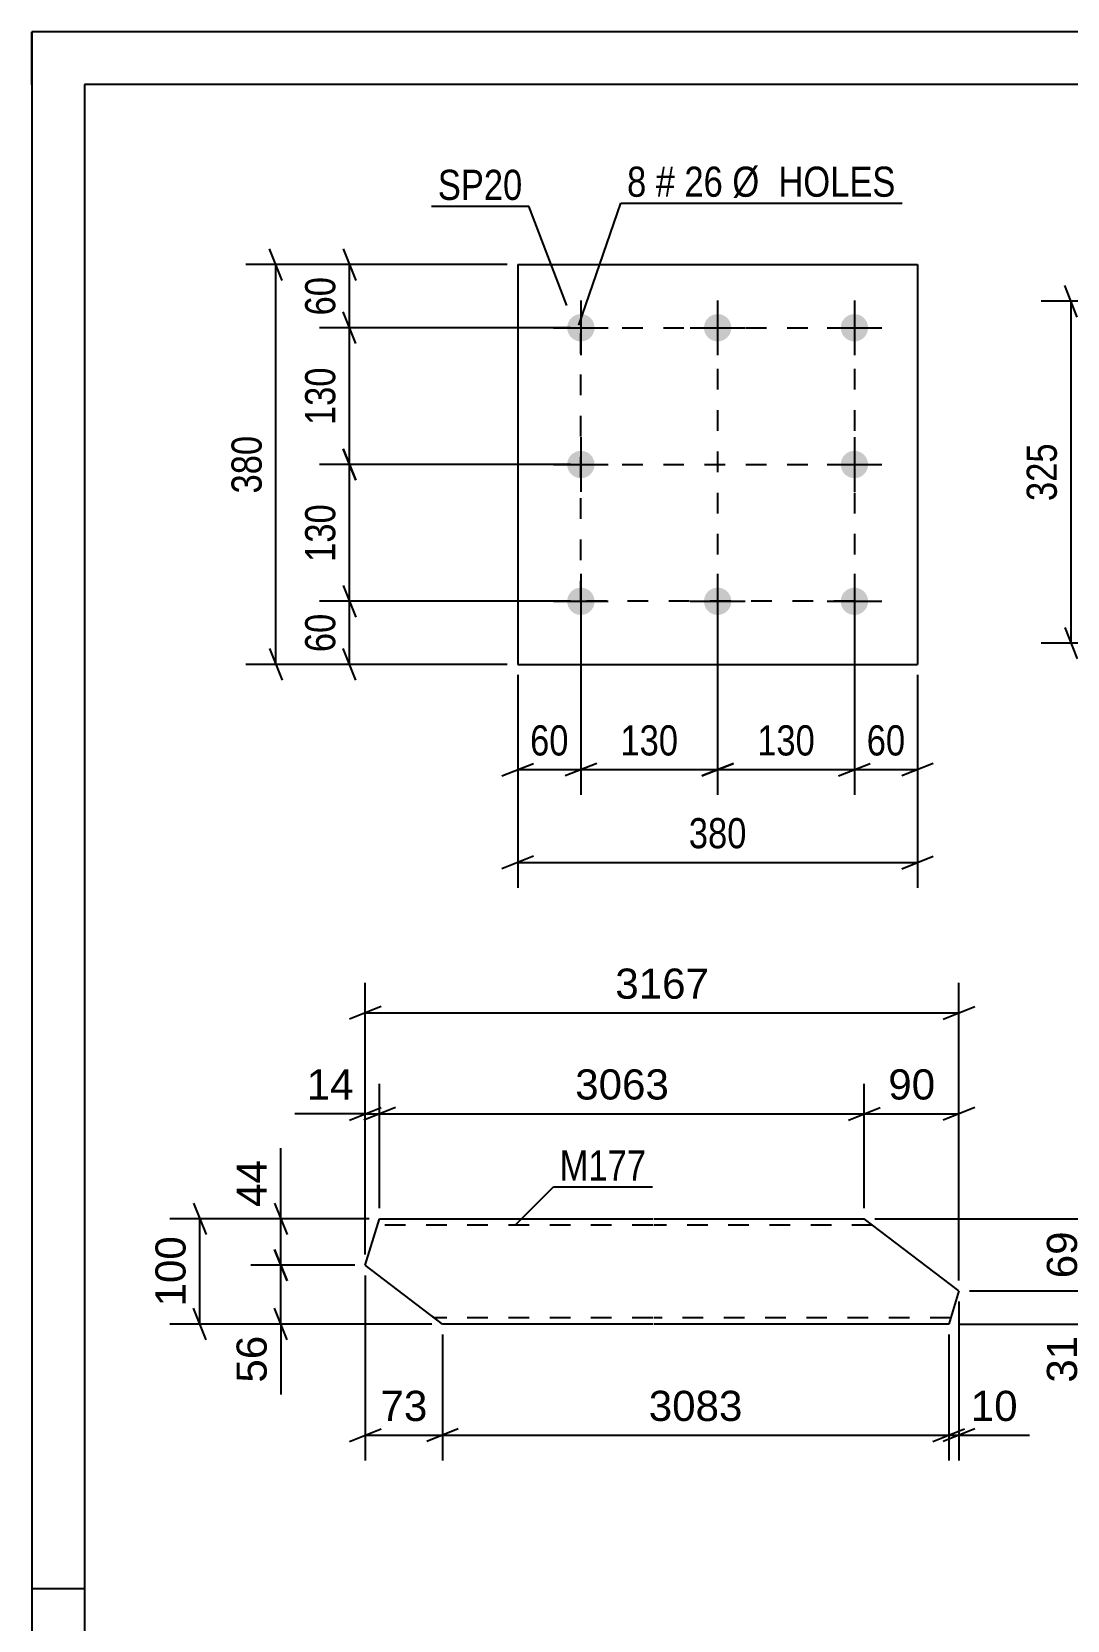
# Model space of a CAD drawing. Header units: millimetres. Extents: x 0 to 420, y 0 to 297.
# Drawn here: x 0 to 98.4, y 146 to 297 of the extents above; entities that cross this region are included whole.
import ezdxf

# ---------------------------------------------------------------- set-up
doc = ezdxf.new("R2010")
doc.units = ezdxf.units.MM
doc.linetypes.add('DXK_LINE_DOT2', pattern=[3.9198, 1.9599, -1.9599])
doc.styles.add('Arial', font='ARIAL.TTF', dxfattribs={"height": 0.2})
doc.styles.add('Arial Narrow', font='ARIALN.TTF', dxfattribs={"height": 0.2})

# ---------------------------------------------------------------- blocks, each defined once
blk = doc.blocks.new('Unknown-203763415-1135')
at = {"color": 5, "linetype": 'Continuous'}
for p, q in [((420, 297), (0, 297)), ((0, 297), (0, 0)), ((0, 292), (0, 297)), ((415, 292), (5, 292)), ((5, 292), (5, 5)), ((5, 149), (0, 149))]:
    blk.add_line(p, q, dxfattribs=at)
blk = doc.blocks.new('Part-203763415-10877 - 10876')
at = {"color": 2, "linetype": 'Continuous'}
for p, q in [((31.7, 179.78), (33.07, 184.18)), ((33.07, 184.18), (59.04, 184.18)), ((59.14, 184.18), (79.14, 184.18)), ((88.14, 177.33), (79.14, 184.18)), ((39.04, 174.18), (31.7, 179.78)), ((88.14, 177.33), (87.16, 174.18)), ((59.04, 174.18), (39.04, 174.18)), ((87.16, 174.18), (59.14, 174.18))]:
    blk.add_line(p, q, dxfattribs=at)
at = {"color": 7, "linetype": 'DXK_LINE_DOT2'}
for p, q in [((59.04, 183.58), (32.89, 183.58)), ((79.93, 183.58), (59.14, 183.58)), ((39.04, 174.18), (38.03, 174.96)), ((59.04, 174.78), (38.26, 174.78)), ((87.35, 174.78), (59.14, 174.78))]:
    blk.add_line(p, q, dxfattribs=at)
blk = doc.blocks.new('Part-203763415-9352 - 9351')
at = {"color": 2, "linetype": 'Continuous'}
for p, q in [((46.2, 274.87), (46.2, 236.87)), ((46.2, 274.87), (84.2, 274.87)), ((84.2, 274.87), (84.2, 236.87)), ((46.2, 236.87), (84.2, 236.87))]:
    blk.add_line(p, q, dxfattribs=at)
blk = doc.blocks.new('Bolt-203763415-9353 - 9351')
at = {"linetype": 'Continuous'}
for points in [[(52.2, 270.17, -1), (52.2, 267.57, -1)], [(65.2, 270.17, -1), (65.2, 267.57, -1)], [(78.2, 270.17, -1), (78.2, 267.57, -1)], [(52.2, 257.17, -1), (52.2, 254.57, -1)], [(78.2, 257.17, -1), (78.2, 254.57, -1)], [(52.2, 244.17, -1), (52.2, 241.57, -1)], [(65.2, 244.17, -1), (65.2, 241.57, -1)], [(78.2, 244.17, -1), (78.2, 241.57, -1)]]:
    blk.add_hatch(color=1, dxfattribs=at).paths.add_polyline_path(points)
at = {"color": 1, "linetype": 'Continuous'}
for p, q in [((52.2, 271.47), (52.2, 266.27)), ((65.2, 271.47), (65.2, 266.27)), ((78.2, 271.47), (78.2, 266.27)), ((49.6, 268.87), (54.8, 268.87)), ((62.6, 268.87), (67.8, 268.87)), ((75.6, 268.87), (80.8, 268.87)), ((52.2, 258.47), (52.2, 253.27)), ((78.2, 258.47), (78.2, 253.27)), ((49.6, 255.87), (54.8, 255.87)), ((75.6, 255.87), (80.8, 255.87)), ((52.2, 245.47), (52.2, 240.27)), ((65.2, 245.47), (65.2, 240.27)), ((78.2, 245.47), (78.2, 240.27)), ((49.6, 242.87), (54.8, 242.87)), ((62.6, 242.87), (67.8, 242.87)), ((75.6, 242.87), (80.8, 242.87))]:
    blk.add_line(p, q, dxfattribs=at)
blk = doc.blocks.new('Rectangle-203763415-10604 - 9351')
at = {"color": 1, "linetype": 'DXK_LINE_DOT2'}
blk.add_lwpolyline([(52.2, 268.87), (78.2, 268.87), (78.2, 242.87), (52.2, 242.87), (52.2, 268.87)], close=True, dxfattribs=at)
blk = doc.blocks.new('Line-203763415-10614 - 9351')
at = {"color": 1, "linetype": 'DXK_LINE_DOT2'}
blk.add_line((65.2, 268.87), (65.2, 242.87), dxfattribs=at)
blk = doc.blocks.new('Line-203763415-10621 - 9351')
at = {"color": 1, "linetype": 'DXK_LINE_DOT2'}
blk.add_line((52.2, 255.87), (78.2, 255.87), dxfattribs=at)
blk = doc.blocks.new('StraightDimension-203763415-9529 - 9288')
at = {"color": 7, "linetype": 'Continuous'}
for p, q in [((99.39, 269.89), (98.19, 272.89)), ((120.79, 271.39), (95.94, 271.39)), ((98.79, 238.89), (98.79, 271.39)), ((98.19, 240.39), (99.39, 237.39)), ((120.79, 238.89), (95.94, 238.89))]:
    blk.add_line(p, q, dxfattribs=at)
at = {"color": 0}
blk.add_wipeout([(98.04, 258.48), (93.84, 258.48), (93.84, 251.8), (98.04, 251.8)], dxfattribs=at)
at = {"color": 3, "style": 'Arial Narrow'}
blk.add_text('325', height=2.863, rotation=90.0002, dxfattribs=at).set_placement((97.44, 252.4))
blk = doc.blocks.new('StraightDimension-203763415-10926 - 10876')
at = {"color": 7, "linetype": 'Continuous'}
for p, q in [((33.07, 185.18), (33.07, 197.02)), ((79.14, 185.18), (79.14, 197.02)), ((34.57, 194.77), (31.57, 193.57)), ((77.64, 193.57), (80.64, 194.77)), ((33.07, 194.17), (79.14, 194.17))]:
    blk.add_line(p, q, dxfattribs=at)
at = {"color": 0}
blk.add_wipeout([(61.16, 194.92), (61.16, 199.12), (51.06, 199.12), (51.06, 194.92)], dxfattribs=at)
at = {"color": 3, "style": 'Arial'}
blk.add_text('3063', height=2.865, dxfattribs=at).set_placement((51.66, 195.52))
blk = doc.blocks.new('StraightDimension-203763415-10894 - 10876')
at = {"color": 7, "linetype": 'Continuous'}
for p, q in [((31.7, 180.78), (31.7, 206.6)), ((88.14, 178.33), (88.14, 206.6)), ((33.2, 204.35), (30.2, 203.15)), ((86.64, 203.15), (89.64, 204.35)), ((31.7, 203.75), (88.14, 203.75))]:
    blk.add_line(p, q, dxfattribs=at)
at = {"color": 0}
blk.add_wipeout([(64.97, 204.5), (64.97, 208.7), (54.87, 208.7), (54.87, 204.5)], dxfattribs=at)
at = {"color": 3, "style": 'Arial'}
blk.add_text('3167', height=2.865, dxfattribs=at).set_placement((55.47, 205.1))
blk = doc.blocks.new('StraightDimension-203763415-10925 - 10876')
at = {"color": 7, "linetype": 'Continuous'}
for p, q in [((79.14, 185.18), (79.14, 197.02)), ((88.14, 178.33), (88.14, 197.02)), ((77.64, 193.57), (80.64, 194.77)), ((89.64, 194.77), (86.64, 193.57)), ((79.14, 194.17), (88.14, 194.17))]:
    blk.add_line(p, q, dxfattribs=at)
at = {"color": 0}
blk.add_wipeout([(86.47, 194.92), (86.47, 199.12), (80.82, 199.12), (80.82, 194.92)], dxfattribs=at)
at = {"color": 3, "style": 'Arial'}
blk.add_text('90', height=2.865, dxfattribs=at).set_placement((81.42, 195.52))
blk = doc.blocks.new('StraightDimension-203763415-10927 - 10876')
at = {"color": 7, "linetype": 'Continuous'}
for p, q in [((31.7, 180.78), (31.7, 197.02)), ((33.07, 185.18), (33.07, 197.02)), ((30.2, 193.57), (33.2, 194.77)), ((34.57, 194.77), (31.57, 193.57)), ((31.7, 194.17), (33.07, 194.17))]:
    blk.add_line(p, q, dxfattribs=at)
at = {"color": 0}
blk.add_wipeout([(31.18, 194.92), (31.18, 199.12), (25.53, 199.12), (25.53, 194.92)], dxfattribs=at)
at = {"color": 7, "linetype": 'Continuous'}
blk.add_line((31.7, 194.17), (25, 194.17), dxfattribs=at)
blk.add_line((31.7, 194.17), (25, 194.17), dxfattribs=at)
at = {"color": 3, "style": 'Arial'}
blk.add_text('14', height=2.865, dxfattribs=at).set_placement((26.13, 195.52))
blk = doc.blocks.new('StraightDimension-203763415-11002 - 10876')
at = {"color": 7, "linetype": 'Continuous'}
for p, q in [((88.14, 176.33), (88.14, 161.22)), ((87.16, 173.18), (87.16, 161.22)), ((85.66, 163.02), (88.66, 164.22)), ((89.64, 164.22), (86.64, 163.02)), ((87.16, 163.62), (88.14, 163.62))]:
    blk.add_line(p, q, dxfattribs=at)
at = {"color": 0}
blk.add_wipeout([(94.31, 164.37), (94.31, 168.57), (88.66, 168.57), (88.66, 164.37)], dxfattribs=at)
at = {"color": 7, "linetype": 'Continuous'}
blk.add_line((88.14, 163.62), (94.84, 163.62), dxfattribs=at)
blk.add_line((88.14, 163.62), (94.84, 163.62), dxfattribs=at)
at = {"color": 3, "style": 'Arial'}
blk.add_text('10', height=2.865, dxfattribs=at).set_placement((89.26, 164.97))
blk = doc.blocks.new('StraightDimension-203763415-11003 - 10876')
at = {"color": 7, "linetype": 'Continuous'}
for p, q in [((39.04, 173.18), (39.04, 161.22)), ((87.16, 173.18), (87.16, 161.22)), ((40.54, 164.22), (37.54, 163.02)), ((39.04, 163.62), (87.16, 163.62)), ((85.66, 163.02), (88.66, 164.22))]:
    blk.add_line(p, q, dxfattribs=at)
at = {"color": 0}
blk.add_wipeout([(68.15, 164.37), (68.15, 168.57), (58.05, 168.57), (58.05, 164.37)], dxfattribs=at)
at = {"color": 3, "style": 'Arial'}
blk.add_text('3083', height=2.865, dxfattribs=at).set_placement((58.65, 164.97))
blk = doc.blocks.new('StraightDimension-203763415-11004 - 10876')
at = {"color": 7, "linetype": 'Continuous'}
for p, q in [((31.7, 178.78), (31.7, 161.22)), ((39.04, 173.18), (39.04, 161.22)), ((30.2, 163.02), (33.2, 164.22)), ((31.7, 163.62), (39.04, 163.62)), ((40.54, 164.22), (37.54, 163.02))]:
    blk.add_line(p, q, dxfattribs=at)
at = {"color": 0}
blk.add_wipeout([(38.2, 164.37), (38.2, 168.57), (32.55, 168.57), (32.55, 164.37)], dxfattribs=at)
at = {"color": 3, "style": 'Arial'}
blk.add_text('73', height=2.865, dxfattribs=at).set_placement((33.15, 164.97))
blk = doc.blocks.new('StraightDimension-203763415-11079 - 10876')
at = {"color": 7, "linetype": 'Continuous'}
for p, q in [((23.08, 185.68), (24.28, 182.68)), ((32.07, 184.18), (20.83, 184.18)), ((23.68, 179.78), (23.68, 184.18)), ((24.28, 178.28), (23.08, 181.28)), ((30.7, 179.78), (20.83, 179.78))]:
    blk.add_line(p, q, dxfattribs=at)
at = {"color": 0}
blk.add_wipeout([(22.93, 190.35), (18.73, 190.35), (18.73, 184.71), (22.93, 184.71)], dxfattribs=at)
at = {"color": 7, "linetype": 'Continuous'}
blk.add_line((23.68, 184.18), (23.68, 190.88), dxfattribs=at)
blk.add_line((23.68, 184.18), (23.68, 190.88), dxfattribs=at)
at = {"color": 3, "style": 'Arial'}
blk.add_text('44', height=2.865, rotation=90.0002, dxfattribs=at).set_placement((22.33, 185.31))
blk = doc.blocks.new('StraightDimension-203763415-11080 - 10876')
at = {"color": 7, "linetype": 'Continuous'}
for p, q in [((23.08, 181.28), (24.28, 178.28)), ((30.7, 179.78), (20.83, 179.78)), ((23.68, 174.18), (23.68, 179.78)), ((24.28, 172.68), (23.08, 175.68)), ((38.04, 174.18), (20.83, 174.18))]:
    blk.add_line(p, q, dxfattribs=at)
at = {"color": 0}
blk.add_wipeout([(22.93, 173.66), (18.73, 173.66), (18.73, 168.01), (22.93, 168.01)], dxfattribs=at)
at = {"color": 7, "linetype": 'Continuous'}
blk.add_line((23.68, 174.18), (23.68, 167.48), dxfattribs=at)
blk.add_line((23.68, 174.18), (23.68, 167.48), dxfattribs=at)
at = {"color": 3, "style": 'Arial'}
blk.add_text('56', height=2.865, rotation=90.0002, dxfattribs=at).set_placement((22.33, 168.61))
blk = doc.blocks.new('StraightDimension-203763415-11128 - 10876')
at = {"color": 7, "linetype": 'Continuous'}
for p, q in [((15.37, 185.68), (16.57, 182.68)), ((32.07, 184.18), (13.12, 184.18)), ((15.97, 174.18), (15.97, 184.18)), ((16.57, 172.68), (15.37, 175.68)), ((38.04, 174.18), (13.12, 174.18))]:
    blk.add_line(p, q, dxfattribs=at)
at = {"color": 0}
blk.add_wipeout([(15.22, 183.12), (11.02, 183.12), (11.02, 175.25), (15.22, 175.25)], dxfattribs=at)
at = {"color": 3, "style": 'Arial'}
blk.add_text('100', height=2.865, rotation=90.0002, dxfattribs=at).set_placement((14.62, 175.85))
blk = doc.blocks.new('StraightDimension-203763415-11160 - 10876')
at = {"color": 7, "linetype": 'Continuous'}
for p, q in [((100.11, 185.68), (101.31, 182.68)), ((80.14, 184.18), (103.11, 184.18)), ((100.71, 177.33), (100.71, 184.18)), ((101.31, 175.83), (100.11, 178.83)), ((89.14, 177.33), (103.11, 177.33))]:
    blk.add_line(p, q, dxfattribs=at)
at = {"color": 0}
blk.add_wipeout([(99.96, 183.58), (95.76, 183.58), (95.76, 177.93), (99.96, 177.93)], dxfattribs=at)
at = {"color": 3, "style": 'Arial'}
blk.add_text('69', height=2.865, rotation=90.0002, dxfattribs=at).set_placement((99.36, 178.53))
blk = doc.blocks.new('StraightDimension-203763415-11161 - 10876')
at = {"color": 7, "linetype": 'Continuous'}
for p, q in [((100.11, 178.83), (101.31, 175.83)), ((89.14, 177.33), (103.11, 177.33)), ((100.71, 174.18), (100.71, 177.33)), ((101.31, 172.68), (100.11, 175.68)), ((88.16, 174.18), (103.11, 174.18))]:
    blk.add_line(p, q, dxfattribs=at)
at = {"color": 0}
blk.add_wipeout([(99.96, 173.66), (95.76, 173.66), (95.76, 168.01), (99.96, 168.01)], dxfattribs=at)
at = {"color": 7, "linetype": 'Continuous'}
blk.add_line((100.71, 174.18), (100.71, 167.48), dxfattribs=at)
blk.add_line((100.71, 174.18), (100.71, 167.48), dxfattribs=at)
at = {"color": 3, "style": 'Arial'}
blk.add_text('31', height=2.865, rotation=90.0002, dxfattribs=at).set_placement((99.36, 168.61))
blk = doc.blocks.new('StraightDimension-203763415-9603 - 9351')
at = {"color": 7, "linetype": 'Continuous'}
for p, q in [((30.8, 254.37), (29.6, 257.37)), ((51.2, 255.87), (27.35, 255.87)), ((30.2, 242.87), (30.2, 255.87)), ((29.6, 244.37), (30.8, 241.37)), ((51.2, 242.87), (27.35, 242.87))]:
    blk.add_line(p, q, dxfattribs=at)
at = {"color": 0}
blk.add_wipeout([(29.45, 252.71), (25.25, 252.71), (25.25, 246.02), (29.45, 246.02)], dxfattribs=at)
at = {"color": 3, "style": 'Arial Narrow'}
blk.add_text('130', height=2.863, rotation=90.0002, dxfattribs=at).set_placement((28.85, 246.62))
blk = doc.blocks.new('StraightDimension-203763415-9623 - 9351')
at = {"color": 7, "linetype": 'Continuous'}
for p, q in [((52.2, 241.87), (52.2, 224.47)), ((65.2, 241.87), (65.2, 224.47)), ((53.7, 227.47), (50.7, 226.27)), ((52.2, 226.87), (65.2, 226.87)), ((63.7, 226.27), (66.7, 227.47))]:
    blk.add_line(p, q, dxfattribs=at)
at = {"color": 0}
blk.add_wipeout([(62.04, 227.62), (62.04, 231.82), (55.36, 231.82), (55.36, 227.62)], dxfattribs=at)
at = {"color": 3, "style": 'Arial Narrow'}
blk.add_text('130', height=2.863, dxfattribs=at).set_placement((55.96, 228.22))
blk = doc.blocks.new('StraightDimension-203763415-9602 - 9351')
at = {"color": 7, "linetype": 'Continuous'}
for p, q in [((30.8, 267.37), (29.6, 270.37)), ((51.2, 268.87), (27.35, 268.87)), ((30.2, 255.87), (30.2, 268.87)), ((29.6, 257.37), (30.8, 254.37)), ((51.2, 255.87), (27.35, 255.87))]:
    blk.add_line(p, q, dxfattribs=at)
at = {"color": 0}
blk.add_wipeout([(29.45, 265.71), (25.25, 265.71), (25.25, 259.02), (29.45, 259.02)], dxfattribs=at)
at = {"color": 3, "style": 'Arial Narrow'}
blk.add_text('130', height=2.863, rotation=90.0002, dxfattribs=at).set_placement((28.85, 259.62))
blk = doc.blocks.new('StraightDimension-203763415-9601 - 9351')
at = {"color": 7, "linetype": 'Continuous'}
for p, q in [((29.6, 276.37), (30.8, 273.37)), ((45.2, 274.87), (27.35, 274.87)), ((30.2, 268.87), (30.2, 274.87)), ((30.8, 267.37), (29.6, 270.37)), ((51.2, 268.87), (27.35, 268.87))]:
    blk.add_line(p, q, dxfattribs=at)
at = {"color": 0}
blk.add_wipeout([(29.45, 274.29), (25.25, 274.29), (25.25, 269.44), (29.45, 269.44)], dxfattribs=at)
at = {"color": 3, "style": 'Arial Narrow'}
blk.add_text('60', height=2.863, rotation=90.0002, dxfattribs=at).set_placement((28.85, 270.04))
blk = doc.blocks.new('StraightDimension-203763415-9604 - 9351')
at = {"color": 7, "linetype": 'Continuous'}
for p, q in [((29.6, 244.37), (30.8, 241.37)), ((51.2, 242.87), (27.35, 242.87)), ((30.2, 236.87), (30.2, 242.87)), ((30.8, 235.37), (29.6, 238.37)), ((45.2, 236.87), (27.35, 236.87))]:
    blk.add_line(p, q, dxfattribs=at)
at = {"color": 0}
blk.add_wipeout([(29.45, 242.29), (25.25, 242.29), (25.25, 237.44), (29.45, 237.44)], dxfattribs=at)
at = {"color": 3, "style": 'Arial Narrow'}
blk.add_text('60', height=2.863, rotation=90.0002, dxfattribs=at).set_placement((28.85, 238.04))
blk = doc.blocks.new('StraightDimension-203763415-9617 - 9351')
at = {"color": 7, "linetype": 'Continuous'}
for p, q in [((23.8, 273.37), (22.6, 276.37)), ((45.2, 274.87), (20.35, 274.87)), ((23.2, 236.87), (23.2, 274.87)), ((22.6, 238.37), (23.8, 235.37)), ((45.2, 236.87), (20.35, 236.87))]:
    blk.add_line(p, q, dxfattribs=at)
at = {"color": 0}
blk.add_wipeout([(22.45, 259.21), (18.25, 259.21), (18.25, 252.52), (22.45, 252.52)], dxfattribs=at)
at = {"color": 3, "style": 'Arial Narrow'}
blk.add_text('380', height=2.863, rotation=90.0002, dxfattribs=at).set_placement((21.85, 253.12))
blk = doc.blocks.new('StraightDimension-203763415-9621 - 9351')
at = {"color": 7, "linetype": 'Continuous'}
for p, q in [((78.2, 241.87), (78.2, 224.47)), ((84.2, 235.87), (84.2, 224.47)), ((76.7, 226.27), (79.7, 227.47)), ((78.2, 226.87), (84.2, 226.87)), ((85.7, 227.47), (82.7, 226.27))]:
    blk.add_line(p, q, dxfattribs=at)
at = {"color": 0}
blk.add_wipeout([(83.63, 227.62), (83.63, 231.82), (78.77, 231.82), (78.77, 227.62)], dxfattribs=at)
at = {"color": 3, "style": 'Arial Narrow'}
blk.add_text('60', height=2.863, dxfattribs=at).set_placement((79.37, 228.22))
blk = doc.blocks.new('StraightDimension-203763415-9622 - 9351')
at = {"color": 7, "linetype": 'Continuous'}
for p, q in [((65.2, 241.87), (65.2, 224.47)), ((78.2, 241.87), (78.2, 224.47)), ((66.7, 227.47), (63.7, 226.27)), ((65.2, 226.87), (78.2, 226.87)), ((76.7, 226.27), (79.7, 227.47))]:
    blk.add_line(p, q, dxfattribs=at)
at = {"color": 0}
blk.add_wipeout([(75.04, 227.62), (75.04, 231.82), (68.36, 231.82), (68.36, 227.62)], dxfattribs=at)
at = {"color": 3, "style": 'Arial Narrow'}
blk.add_text('130', height=2.863, dxfattribs=at).set_placement((68.96, 228.22))
blk = doc.blocks.new('StraightDimension-203763415-9624 - 9351')
at = {"color": 7, "linetype": 'Continuous'}
for p, q in [((52.2, 241.87), (52.2, 224.47)), ((46.2, 235.87), (46.2, 224.47)), ((44.7, 226.27), (47.7, 227.47)), ((46.2, 226.87), (52.2, 226.87)), ((53.7, 227.47), (50.7, 226.27))]:
    blk.add_line(p, q, dxfattribs=at)
at = {"color": 0}
blk.add_wipeout([(51.63, 227.62), (51.63, 231.82), (46.77, 231.82), (46.77, 227.62)], dxfattribs=at)
at = {"color": 3, "style": 'Arial Narrow'}
blk.add_text('60', height=2.863, dxfattribs=at).set_placement((47.37, 228.22))
blk = doc.blocks.new('StraightDimension-203763415-9637 - 9351')
at = {"color": 7, "linetype": 'Continuous'}
for p, q in [((46.2, 235.87), (46.2, 215.65)), ((84.2, 235.87), (84.2, 215.65)), ((47.7, 218.65), (44.7, 217.45)), ((46.2, 218.05), (84.2, 218.05)), ((82.7, 217.45), (85.7, 218.65))]:
    blk.add_line(p, q, dxfattribs=at)
at = {"color": 0}
blk.add_wipeout([(68.54, 218.8), (68.54, 223), (61.86, 223), (61.86, 218.8)], dxfattribs=at)
at = {"color": 3, "style": 'Arial Narrow'}
blk.add_text('380', height=2.863, dxfattribs=at).set_placement((62.46, 219.4))
blk = doc.blocks.new('Mark-203763415-11311 - 10876')
at = {"color": 0}
blk.add_wipeout([(58.4, 187.82), (58.4, 190.82), (50.18, 190.82), (50.18, 187.82)], dxfattribs=at)
blk.add_wipeout([(58.4, 187.82), (58.4, 190.82), (50.18, 190.82), (50.18, 187.82)], dxfattribs=at)
at = {"color": 30, "linetype": 'Continuous'}
for p, q in [((46.05, 183.68), (49.58, 187.22)), ((49.58, 187.22), (59, 187.22))]:
    blk.add_line(p, q, dxfattribs=at)
at = {"color": 3, "style": 'Arial Narrow'}
blk.add_text('M177', height=2.863, dxfattribs=at).set_placement((50.18, 187.82))
blk = doc.blocks.new('Mark-203763415-10655 - 9351')
at = {"color": 0}
blk.add_wipeout([(46.64, 281.02), (46.64, 284.02), (38.6, 284.02), (38.6, 281.02)], dxfattribs=at)
blk.add_wipeout([(46.64, 281.02), (46.64, 284.02), (38.6, 284.02), (38.6, 281.02)], dxfattribs=at)
at = {"color": 30, "linetype": 'Continuous'}
for p in [(38, 280.42), (50.87, 270.97)]:
    blk.add_line(p, (47.24, 280.42), dxfattribs=at)
at = {"color": 3, "style": 'Arial Narrow'}
blk.add_text('SP20', height=2.863, dxfattribs=at).set_placement((38.6, 281.02))
blk = doc.blocks.new('Mark-203763415-10628 - 9351')
at = {"color": 0}
for points in [[(58.42, 281.32), (58.42, 284.32), (56.59, 284.32), (56.59, 281.32)], [(61.14, 281.32), (61.14, 284.32), (59.32, 284.32), (59.32, 281.32)], [(65.7, 281.32), (65.7, 284.32), (62.04, 284.32), (62.04, 281.32)], [(82.13, 281.32), (82.13, 284.32), (66.6, 284.32), (66.6, 281.32)]]:
    blk.add_wipeout(points, dxfattribs=at)
for points in [[(58.42, 281.32), (58.42, 284.32), (56.59, 284.32), (56.59, 281.32)], [(61.14, 281.32), (61.14, 284.32), (59.32, 284.32), (59.32, 281.32)], [(65.7, 281.32), (65.7, 284.32), (62.04, 284.32), (62.04, 281.32)], [(82.13, 281.32), (82.13, 284.32), (66.6, 284.32), (66.6, 281.32)]]:
    blk.add_wipeout(points, dxfattribs=at)
at = {"color": 7, "linetype": 'Continuous'}
for p, q in [((52.01, 269.1), (55.99, 280.72)), ((55.99, 280.72), (82.73, 280.72))]:
    blk.add_line(p, q, dxfattribs=at)
at = {"color": 3, "style": 'Arial Narrow'}
for s, height, p in [('8', 2.86, (56.59, 281.32)), ('#', 2.86, (59.32, 281.32)), ('26', 2.863, (62.04, 281.32)), ('Ø  HOLES', 2.863, (66.6, 281.32))]:
    blk.add_text(s, height=height, dxfattribs=at).set_placement(p)

msp = doc.modelspace()

# ---------------------------------------------------------------- block references
for name in ['Unknown-203763415-1135', 'Part-203763415-9352 - 9351', 'Bolt-203763415-9353 - 9351', 'Rectangle-203763415-10604 - 9351', 'Line-203763415-10614 - 9351', 'Line-203763415-10621 - 9351', 'Part-203763415-10877 - 10876']:
    msp.add_blockref(name, (0, 0))

# ---------------------------------------------------------------- next in the draw order: block references
for name in ['Mark-203763415-10628 - 9351', 'StraightDimension-203763415-9529 - 9288', 'StraightDimension-203763415-9603 - 9351', 'StraightDimension-203763415-9621 - 9351', 'StraightDimension-203763415-10926 - 10876', 'StraightDimension-203763415-11002 - 10876']:
    msp.add_blockref(name, (0, 0))

# ---------------------------------------------------------------- next in the draw order: block references
for name in ['StraightDimension-203763415-9602 - 9351', 'StraightDimension-203763415-9623 - 9351', 'StraightDimension-203763415-10894 - 10876', 'StraightDimension-203763415-11003 - 10876']:
    msp.add_blockref(name, (0, 0))

# ---------------------------------------------------------------- next in the draw order: block references
for name in ['StraightDimension-203763415-9601 - 9351', 'StraightDimension-203763415-9604 - 9351', 'StraightDimension-203763415-9622 - 9351', 'StraightDimension-203763415-10927 - 10876', 'StraightDimension-203763415-10925 - 10876', 'Mark-203763415-11311 - 10876', 'StraightDimension-203763415-11004 - 10876']:
    msp.add_blockref(name, (0, 0))

# ---------------------------------------------------------------- next in the draw order: block references
for name in ['StraightDimension-203763415-9617 - 9351', 'StraightDimension-203763415-11079 - 10876', 'StraightDimension-203763415-11160 - 10876']:
    msp.add_blockref(name, (0, 0))

# ---------------------------------------------------------------- next in the draw order: block references
for name in ['Mark-203763415-10655 - 9351', 'StraightDimension-203763415-9624 - 9351', 'StraightDimension-203763415-11080 - 10876', 'StraightDimension-203763415-11161 - 10876']:
    msp.add_blockref(name, (0, 0))

# ---------------------------------------------------------------- next in the draw order: block references
for name in ['StraightDimension-203763415-9637 - 9351', 'StraightDimension-203763415-11128 - 10876']:
    msp.add_blockref(name, (0, 0))

doc.saveas('drawing.dxf')
